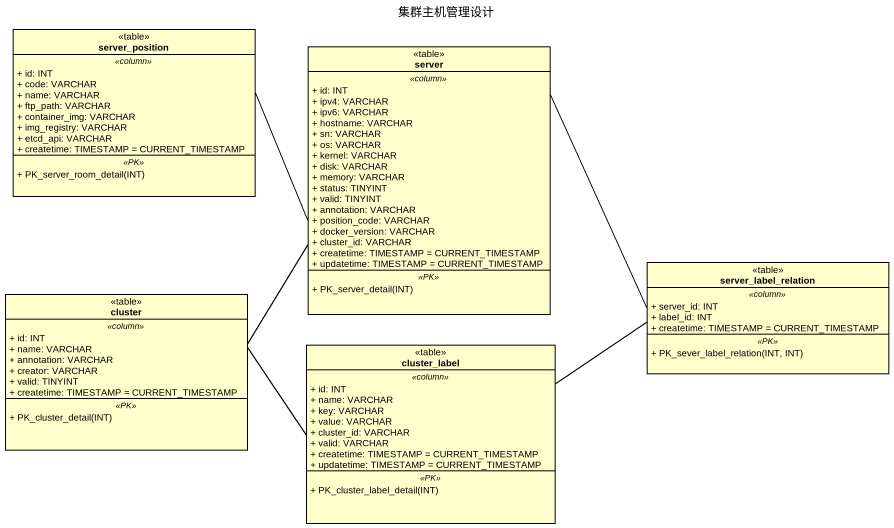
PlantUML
@startuml
title 集群主机管理设计
hide circle
hide empty members
skinparam classAttributeIconSize 0
class server_position <<table>> {
  .. <<column>> ..
  + id: INT
  + code: VARCHAR
  + name: VARCHAR
  + ftp_path: VARCHAR
  + container_img: VARCHAR
  + img_registry: VARCHAR
  + etcd_api: VARCHAR
  + createtime: TIMESTAMP = CURRENT_TIMESTAMP
  .. <<PK>> ..
  + PK_server_room_detail(INT)
}
class server <<table>> {
  .. <<column>> ..
  + id: INT
  + ipv4: VARCHAR
  + ipv6: VARCHAR
  + hostname: VARCHAR
  + sn: VARCHAR
  + os: VARCHAR
  + kernel: VARCHAR
  + disk: VARCHAR
  + memory: VARCHAR
  + status: TINYINT
  + valid: TINYINT
  + annotation: VARCHAR
  + position_code: VARCHAR
  + docker_version: VARCHAR
  + cluster_id: VARCHAR
  + createtime: TIMESTAMP = CURRENT_TIMESTAMP
  + updatetime: TIMESTAMP = CURRENT_TIMESTAMP
  .. <<PK>> ..
  + PK_server_detail(INT)
}
class cluster <<table>> {
  .. <<column>> ..
  + id: INT
  + name: VARCHAR
  + annotation: VARCHAR
  + creator: VARCHAR
  + valid: TINYINT
  + createtime: TIMESTAMP = CURRENT_TIMESTAMP
  .. <<PK>> ..
  + PK_cluster_detail(INT)
}
class server_label_relation <<table>> {
  .. <<column>> ..
  + server_id: INT
  + label_id: INT
  + createtime: TIMESTAMP = CURRENT_TIMESTAMP
  .. <<PK>> ..
  + PK_sever_label_relation(INT, INT)
}
class cluster_label <<table>> {
  .. <<column>> ..
  + id: INT
  + name: VARCHAR
  + key: VARCHAR
  + value: VARCHAR
  + cluster_id: VARCHAR
  + valid: VARCHAR
  + createtime: TIMESTAMP = CURRENT_TIMESTAMP
  + updatetime: TIMESTAMP = CURRENT_TIMESTAMP
  .. <<PK>> ..
  + PK_cluster_label_detail(INT)
}
server_position -right- server
server -right- server_label_relation
cluster -up- server
cluster -right- cluster_label
cluster_label -right- server_label_relation
@enduml
